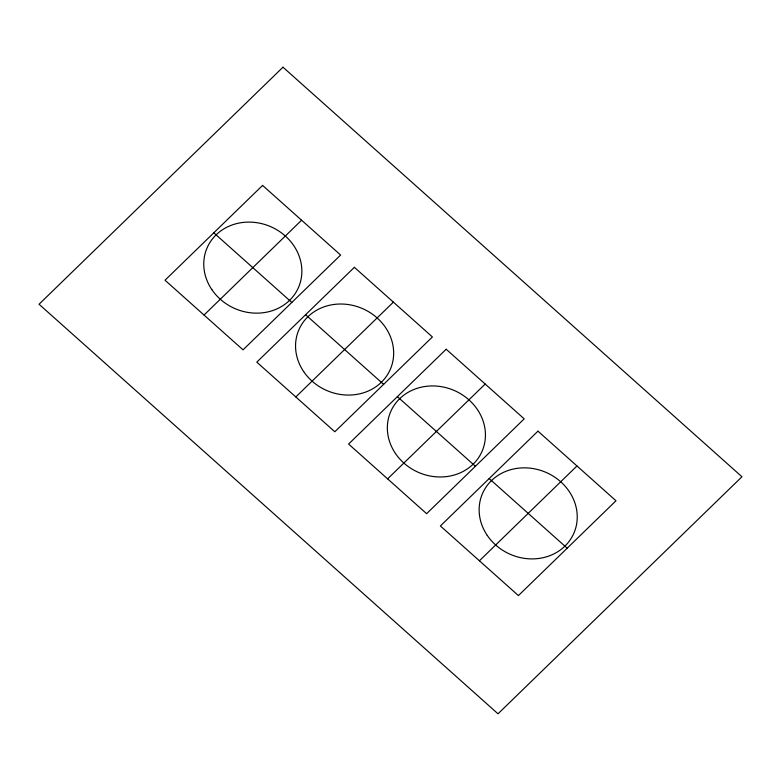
<?xml version="1.0" encoding="UTF-8"?>
<svg xmlns="http://www.w3.org/2000/svg" width="781" height="781" viewBox="0 0 781 781"><rect width="100%" height="100%" fill="white"/><g stroke="black" fill="none" stroke-linecap="round" stroke-linejoin="round"><path stroke-width="1.17" d="M204.026 315.036L301.593 220.222M295.814 396.953L393.39 302.14M387.61 478.86L485.186 384.047M479.407 560.778L576.974 465.964M213.799 232.816L291.821 302.442M305.596 314.733L383.617 384.359M397.383 396.641L475.404 466.267M489.179 478.558L567.201 548.184M282.986 67.195L39.05 304.239L498.014 713.805L741.95 476.761L282.986 67.195M262.582 185.409L165.016 280.223L243.037 349.849L340.614 255.036L262.582 185.409M354.379 267.317L256.803 362.14L334.824 431.766L432.401 336.953L354.379 267.317M446.176 349.234L348.599 444.047L426.621 513.683L524.197 418.86L446.176 349.234M537.963 431.151L440.386 525.964L518.418 595.591L615.984 500.777L537.963 431.151M211.895 289.673A49.808 44.693 23.2 0 0 296.692 291.098A49.808 44.693 23.2 0 0 249.842 222.107A49.808 44.693 23.2 0 0 211.895 289.673M303.682 371.59A49.808 44.693 23.2 0 0 388.489 373.015A49.808 44.693 23.2 0 0 341.639 304.024A49.808 44.693 23.2 0 0 303.682 371.59M395.479 453.507A49.808 44.693 23.2 0 0 480.276 454.923A49.808 44.693 23.2 0 0 433.435 385.941A49.808 44.693 23.2 0 0 395.479 453.507M487.266 535.424A49.808 44.693 23.2 0 0 572.073 536.84A49.808 44.693 23.2 0 0 525.222 467.858A49.808 44.693 23.2 0 0 487.266 535.424"/></g></svg>
